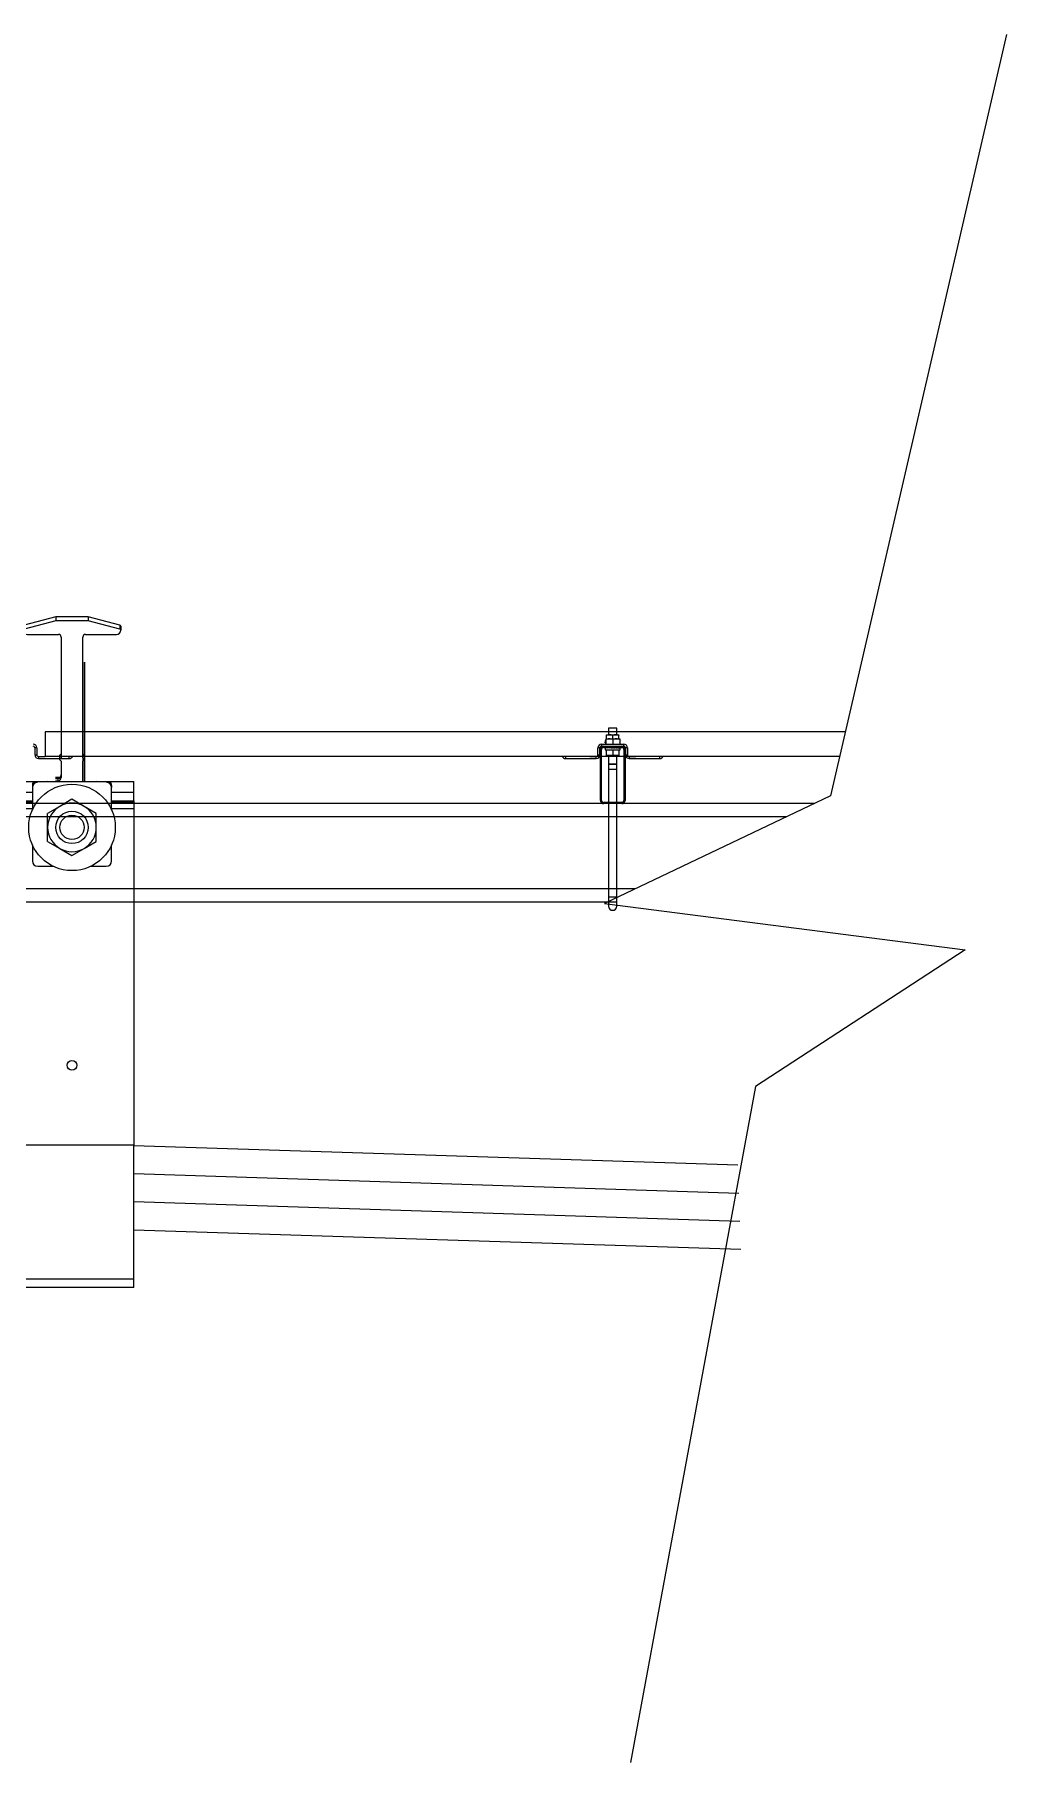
# Model space of a CAD drawing. Header units: feet. Extents: x 0.3 to 98.5, y -18.6 to 31.5.
# Drawn here: x 85.999 to 86.956, y -5.745 to -4.041 of the extents above; entities that cross this region are included whole.
import ezdxf

# ---------------------------------------------------------------- set-up
doc = ezdxf.new("R2010")
doc.units = ezdxf.units.FT
doc.header["$MEASUREMENT"] = 0
doc.layers.add('ATI CENTER SUPPORT', color=7, linetype='Continuous')
doc.layers.add('DC STRING CABLES', color=30, linetype='Continuous')

# ---------------------------------------------------------------- blocks, each defined once
blk = doc.blocks.new('CLAMP')
at = {"color": 3, "linetype": 'Continuous', "lineweight": 15}
for p, q in [((-0.01439587906901707, 0.1298962130334331), (-0.01439587906901707, 0.1287449907478617)), ((-0.004798626367520598, 0.1326443036068738), (-0.01417172662998567, 0.1301865137858691)), ((-0.004798626367520598, 0.1314930813212918), (-0.01417172662998567, 0.1290352915338548)), ((-0.01417172662998567, 0.1301865137858691), (-0.01417172662998567, 0.1290352915338548)), ((-0.004798626367520598, 0.1326443036068738), (-0.004798626367520598, 0.1314930813212918)), ((0.004798626333975875, 0.1326443036068738), (-0.004798626367520598, 0.1326443036068738)), ((0.004798626333975875, 0.1314930813212918), (-0.004798626367520598, 0.1314930813212918)), ((0.004798626333975875, 0.1326443036068738), (0.004798626333975875, 0.1314930813212918)), ((0.01417172659643384, 0.1301865137858691), (0.004798626333975875, 0.1326443036068738)), ((0.01417172659643384, 0.1290352915338548), (0.004798626333975875, 0.1314930813212918)), ((0.01417172659643384, 0.1301865137858691), (0.01417172659643384, 0.1290352915338548)), ((0.01439587903547235, 0.1298962130334331), (0.01439587903547235, 0.1287449907478617)), ((-0.01311624537995115, 0.127466574984636), (-0.003998855286706515, 0.127466574984636)), ((-0.003199084239422945, 0.1266675651116387), (-0.003199084239422945, 0.09098773627755463)), ((0.003199084239422945, 0.1242129183640124), (0.003199084239422945, 0.1266675651116387)), ((0.003199084239422944, 0.09098773624404183), (0.003199084239422945, 0.1242129183640124)), ((0.00399885528669941, 0.127466574984636), (0.01311624534640643, 0.127466574984636)), ((-0.003199084239422945, 0.09213895856312782), (-0.003698954095273876, 0.09163956448314892)), ((0.003199084205878222, 0.09213895856312782), (0.003698954061729154, 0.09163956448314892)), ((-0.003710937708337525, 0.09162684573262325), (-0.003698954095273876, 0.09163956448314892)), ((-0.003710937708337525, 0.09162684573262325), (-0.003710937708337525, 0.0904763699588429)), ((-0.003199084239422945, 0.09098773627755463), (-0.003710937708337525, 0.0904763699588429)), ((-0.003710937708337525, 0.0904763699588429), (-0.003199084239422945, 0.08996500367367943)), ((-0.003199084239422945, 0.08996500367367943), (-0.003199084239422945, 0.08509190809895273)), ((0.003199084205878222, 0.09098773627755463), (0.003710937674792802, 0.0904763699588429)), ((0.003710937674792802, 0.0904763699588429), (0.003199084205878222, 0.08996500367367943)), ((0.003199084239422945, 0.0839094949473349), (0.003199084239422944, 0.08996500370719224)), ((0.003710937674792802, 0.09162684573262325), (0.003698954061729154, 0.09163956448314892)), ((0.003710937674792802, 0.09162684573262325), (0.003710937674792802, 0.0904763699588429)), ((-0.01823478013619351, 0.08077331040825442), (-0.01823478013619351, 0.0839094949473349)), ((-0.0117214446394307, 0.082809807811282), (-0.0117214446394307, 0.08213670027835107)), ((-0.0117214446394307, 0.08213670027835107), (-0.0117214446394307, 0.07551346538764392)), ((-0.007181590635912727, 0.0839094949473349), (-0.01021542018382959, 0.08373198649400848)), ((-0.01021542018382959, 0.0839094949473349), (-0.01021542018382959, 0.08373198649400848)), ((-0.003548296680495611, 0.08509710985918062), (-0.004861600470757566, 0.08509710985918062)), ((-0.003549628450290498, 0.08509589193335643), (-0.004861600470757566, 0.08509589193335643)), ((-0.004861600470757566, 0.08479470389906574), (-0.00414776108799586, 0.08483907472967012)), ((-0.00414776108799586, 0.08408700340066133), (-0.004861600470757566, 0.08404523685576137)), ((-0.00414776108799586, 0.08483907472967012), (-0.00414776108799586, 0.08408700340066133)), ((0.01021542015028487, 0.08373198649400848), (0.007181590602368004, 0.0839094949473349)), ((0.01021542015028487, 0.0839094949473349), (0.01021542015028487, 0.08373198649400848)), ((0.01172144463941649, 0.082809807811282), (0.01172144463941649, 0.08213670027835107)), ((0.01172144463941649, 0.07551346538764392), (0.01172144463941649, 0.08213670027835107)), ((0.01823478013619351, 0.08077331040825442), (0.01823478013619351, 0.0839094949473349)), ((-0.01823478013619351, 0.0782353062522283), (-0.01823478013619351, 0.08077331040825442)), ((-0.01823478013619351, 0.08077331040825442), (-0.0117214446394307, 0.08077331040825442)), ((-0.01823478013619351, 0.0782353062522283), (-0.01823478013619351, 0.07778579264175)), ((-0.01823478013619351, 0.0782353062522283), (-0.0117214446394307, 0.0782353062522283)), ((-0.01823478013619351, 0.07778579264175), (-0.01823478013619351, 0.07583831357466764)), ((-0.0117214446394307, 0.07778579264175), (-0.01823478013619351, 0.07778579264175)), ((-1.677236127761716e-11, 0.0786839298128843), (-0.003595770690420608, 0.07660791066810546)), ((0.003595770656861674, 0.07660791066810546), (-1.677236127761716e-11, 0.0786839298128843)), ((0.01172144463941649, 0.08077331040825442), (0.01823478013619351, 0.08077331040825442)), ((0.01172144463941649, 0.0782353062522283), (0.01823478013619351, 0.0782353062522283)), ((0.01823478013619351, 0.07778579264175), (0.01172144463941649, 0.07778579264175)), ((0.01823478013619351, 0.0782353062522283), (0.01823478013619351, 0.08077331040825442)), ((0.01823478013619351, 0.0782353062522283), (0.01823478013619351, 0.07778579264175)), ((0.01823478013619351, 0.07778579264175), (0.01823478013619351, 0.07583831357466764)), ((-0.01823478013619351, 0.07583831357466764), (-0.01823478013619351, -0.02358258059671314)), ((-0.0117214446394307, 0.07583831357466764), (-0.01823478013619351, 0.07583831357466764)), ((-0.003595770690420608, 0.07660791066810546), (-0.007191541364054643, 0.07453189148976946)), ((-0.007191541364054643, 0.07037985313309925), (-0.007191541364054643, 0.07453189148976946)), ((0.007191541364047538, 0.07453189148976946), (0.003595770656861674, 0.07660791066810546)), ((0.007191541364047538, 0.07037985313309925), (0.007191541364047538, 0.07453189148976946)), ((0.01823478013619351, 0.07583831357466764), (0.01172144463941649, 0.07583831357466764)), ((0.01823478013619351, 0.07583831357466764), (0.01823478013619351, -0.02358258059671314)), ((-0.007191541364054643, 0.06622781480998441), (-0.007191541364054643, 0.07037985313309925)), ((0.007191541364047538, 0.06622781480998441), (0.007191541364047538, 0.07037985313309925)), ((-0.0117214446394307, 0.0652462409121135), (-0.0117214446394307, 0.06046379805403035)), ((-0.007191541364054643, 0.06622781480998441), (-0.003595770690420608, 0.06415179563165019)), ((-0.003595770690420608, 0.06415179563165019), (-1.677236127761716e-11, 0.06207577645331419)), ((-1.677236127761716e-11, 0.06207577645331419), (0.003595770656861674, 0.06415179563165019)), ((0.003595770656861674, 0.06415179563165019), (0.007191541364047538, 0.06622781480998441)), ((0.01172144463941649, 0.06046379805403035), (0.01172144463941649, 0.0652462409121135)), ((-0.01012190251133305, 0.05886577834159468), (-0.005583217748810654, 0.05886577834159468)), ((0.005583217748817759, 0.05886577834159468), (0.01012190251132594, 0.05886577834159468)), ((0.01823478013619351, -0.02358258059671314), (-0.01823478013619351, -0.02358258059671314)), ((-0.01823478013619351, -0.06326747562251), (-0.01823478013619351, -0.02358258059671314)), ((0.01823478013619351, -0.06326747562251), (0.01823478013619351, -0.02358258059671314)), ((0.01823478013619351, -0.06326747562251), (-0.01823478013619351, -0.06326747562251)), ((-0.01823478013619351, -0.06573478283980094), (-0.01823478013619351, -0.06326747562251)), ((0.01823478013619351, -0.06573478283980094), (-0.01823478013619351, -0.06573478283980094)), ((0.01823478013619351, -0.06573478283980094), (0.01823478013619351, -0.06326747562251))]:
    blk.add_line(p, q, dxfattribs=at)
at = {"color": 3}
for p, q in [((-0.01823478013619351, 0.0839094949473349), (0.01823478013619351, 0.0839094949473349)), ((-0.01823478013619351, 0.06120492388741638), (-0.01823478013619351, -0.06120492388741638))]:
    blk.add_line(p, q, dxfattribs=at)
at = {"color": 3, "linetype": 'Continuous', "lineweight": 15}
for radius in [0.01279633693693193, 0.004798626351348265, 0.003598969763508833]:
    blk.add_circle((-1.677236127761716e-11, 0.07037985313309925), radius, dxfattribs=at)
at = {"color": 3}
blk.add_circle((0, 0), 0.001468251009832691, dxfattribs=at)
at = {"color": 3, "linetype": 'Continuous', "lineweight": 15}
for centre, radius, start, end in [((-0.01409569419036316, 0.1298961174420832), 0.0003001849005565807, 104.6720091426993, 179.9817583273999), ((-0.01409569419036316, 0.1287448951565118), 0.0003001849005798663, 104.6720091452997, 179.9817583237994), ((-0.01311685405767449, 0.128745599995975), 0.001279025164742439, 180.0272924107003, 270.0272664350998), ((0.01311685402411555, 0.128745599995975), 0.001279025164714322, 269.9727335644997, 359.9727075900991), ((0.01409569415680423, 0.1298961174420832), 0.0003001849005603722, 0.01824167080079556, 75.32799085330021), ((0.01409569415680423, 0.1287448951565118), 0.0003001849005614123, 0.01824167260012449, 75.32799085369959), ((-0.003998474867319857, 0.1266671843231819), 0.0007993907279524112, 0.02729241099994475, 90.02726643579999), ((0.003998474867312751, 0.1266671843231819), 0.0007993907279628461, 89.97273356550035, 179.972707589), ((-0.01033500993772307, 0.08289541565966196), 0.001389075205851073, 133.1103241237991, 183.5333432729001), ((-0.01012276951050595, 0.0821359982573), 0.001598675271910271, 93.32241776470013, 179.9748391512997), ((-0.004206123688323515, 0.08509235032221696), 0.001007039541364204, 273.3224177638996, 359.9748391507998), ((0.01012276951051305, 0.0821359982573), 0.001598675271928054, 0.02516084899986749, 86.6775822356), ((0.0101859501635424, 0.08283448584924358), 0.001535692774013485, 359.0792370251004, 44.42826549430035), ((-1.677236127761716e-11, 0.07037985313309925), 0.007191541358559756, 60.00000000000048, 119.9999999999995), ((-1.677236127761716e-11, 0.07037985313309925), 0.007191541358559756, 119.9999999999995, 180), ((-1.677236127761716e-11, 0.07037985313309925), 0.007191541358563615, 0, 60.00000000000048), ((-1.677236127761716e-11, 0.07037985313309925), 0.007191541358554086, 180, 239.9999999999004), ((-1.677236127761716e-11, 0.07037985313309925), 0.007191541358563615, 299.9999999999994, 0), ((-1.677236127761716e-11, 0.07037985313309925), 0.007191541358554992, 239.9999999999004, 299.9999999999994), ((-0.01012266338362977, 0.06046455963093678), 0.001598781455914351, 180.0272924109999, 270.0272664354999), ((0.01012266335008505, 0.06046455963093678), 0.001598781455935221, 269.9727335655003, 359.9727075887004)]:
    blk.add_arc(centre, radius, start, end, dxfattribs=at)
blk.add_ellipse((-0.004206669824004194, 0.08590663954596067), major_axis=(0, 0.001069394072090679), ratio=0.9422023292000001, start_param=3.200091272179716, end_param=4.712388980384703, dxfattribs=at)

msp = doc.modelspace()

# ---------------------------------------------------------------- linework, layer by layer
at = {"color": 7, "linetype": 'Continuous', "lineweight": 25}
for p, q in [((86.56146453114624, -4.735493203460223), (86.5614645311462, -4.740672625055353)), ((86.56146453114624, -4.735493203460223), (86.57522236975831, -4.735493203460251)), ((86.56227381577041, -4.731907969780409), (86.56227381577048, -4.731365851876632)), ((86.56227381577048, -4.731365851876632), (86.57441308513407, -4.731365851876641)), ((86.56227381577048, -4.735493203460251), (86.56227381577041, -4.731907969780409)), ((86.56429702733078, -4.724891574882696), (86.56429702733078, -4.731365851876632)), ((86.57238987357327, -4.724891574882705), (86.56429702733082, -4.724891574882705)), ((86.56834345045222, -4.735493203460257), (86.56834345045226, -4.731907969780414)), ((86.56834345045226, -4.736107603751185), (86.56834345045226, -4.740672625055363)), ((86.57238987357316, -4.731365851876632), (86.57238987357316, -4.724891574882696)), ((86.57441308513407, -4.731365851876641), (86.5744130851341, -4.731907969780409)), ((86.57441308513398, -4.735493203460251), (86.5744130851341, -4.731907969780409)), ((86.57522236975831, -4.735493203460251), (86.57522236975831, -4.740672625055382)), ((86.00091058882742, -4.744314405860578), (85.99888737726683, -4.744314405860578)), ((85.99888737726683, -4.744314405860578), (85.99888737726675, -4.751193325166611)), ((85.99888737726675, -4.751193325166611), (86.00091058882735, -4.751193325166611)), ((86.00091058882742, -4.744314405860578), (86.00091058882735, -4.751193325166611)), ((86.00252915807593, -4.752811894415085), (86.00252915807584, -4.754835105975682)), ((86.00252915807593, -4.752811894415085), (86.00900343498726, -4.752811894415089)), ((86.03287733148481, -4.754835105975692), (86.03287733148493, -4.752811894415099)), ((86.52180958464143, -4.75281189441508), (86.52180958464132, -4.754835105975673)), ((86.54568348097368, -4.75281189441508), (86.55215775805038, -4.752811894415085)), ((86.55215775805031, -4.754835105975682), (86.55215775805038, -4.752811894415085)), ((86.55579953885942, -4.744314405860578), (86.55377632729885, -4.744314405860574)), ((86.55377632729873, -4.751193325166602), (86.55377632729885, -4.744314405860574)), ((86.55377632729873, -4.751193325166602), (86.55579953885938, -4.751193325166606)), ((86.55579953885938, -4.751193325166606), (86.55579953885942, -4.744314405860578)), ((86.55620418108865, -4.796108621815767), (86.55620418108865, -4.745932975112936)), ((86.55741810810784, -4.740672625051502), (86.55741810810791, -4.7426958366121)), ((86.55741810810784, -4.740672625051502), (86.57926879296232, -4.740672625051502)), ((86.55741810810791, -4.7426958366121), (86.57926879296235, -4.7426958366121)), ((86.55741810802503, -4.796108621815767), (86.55741810802503, -4.745932975112936)), ((86.5594413195856, -4.743909763552338), (86.57724558131888, -4.743909763552344)), ((86.56105987871801, -4.743909763552338), (86.56105987871808, -4.744719048176577)), ((86.56105987871801, -4.743909763552338), (86.5614744931842, -4.743932797689335)), ((86.56105987871805, -4.744719048176592), (86.56105987871805, -4.746175760500208)), ((86.56105987871805, -4.746175760500208), (86.57562700195433, -4.746175760500208)), ((86.5610598888341, -4.737192701171159), (86.5610598888341, -4.738649413494779)), ((86.5614645311462, -4.737192701171159), (86.5610598888341, -4.737192701171159)), ((86.56105988883414, -4.739458698119019), (86.56105988883405, -4.738649413494779)), ((86.56105988883414, -4.739458698119019), (86.56146453114624, -4.739436217990568)), ((86.5614991312306, -4.743909763552324), (86.56149913123056, -4.744719048176573)), ((86.5614991312306, -4.743909763552324), (86.56263019174023, -4.743976632966422)), ((86.56227380565437, -4.752002609794715), (86.56227380565444, -4.746175760500194)), ((86.57441307501801, -4.752002609794735), (86.56227380565437, -4.752002609794715)), ((86.56244699256396, -4.743909763552344), (86.56244699256396, -4.743965801452177)), ((86.56276390843254, -4.743909763552338), (86.56276390843252, -4.744719048176573)), ((86.56276390843254, -4.743909763552338), (86.56382649928614, -4.743986825432657)), ((86.56382649928614, -4.743986825432657), (86.56382649928614, -4.744246394011081)), ((86.56429702733105, -4.752002609794729), (86.56429702733078, -4.79813183337636)), ((86.56470165952715, -4.743909763552344), (86.56470165952715, -4.744719048176587)), ((86.56470165952715, -4.743909763552344), (86.56539521645013, -4.743986825432671)), ((86.56539521645013, -4.743986825432671), (86.56539521645004, -4.744471972908481)), ((86.56707866313427, -4.743909763552344), (86.56707866313431, -4.744719048176583)), ((86.56707866313431, -4.744719048176577), (86.56960821753812, -4.743909763552338)), ((86.56707866313427, -4.743909763552344), (86.5673195329259, -4.743986825432671)), ((86.5673195329259, -4.743986825432671), (86.5673195329259, -4.74464198629625)), ((86.56834344033618, -4.746175760500208), (86.56834344033618, -4.751460491890953)), ((86.56960821753812, -4.743909763552344), (86.56960821753823, -4.744719048176583)), ((86.57198522114524, -4.743909763552348), (86.5712916642223, -4.743986825432667)), ((86.57198522114524, -4.743909763552348), (86.57198522114531, -4.744719048176583)), ((86.57238987357316, -4.79813183337636), (86.57238987357346, -4.752002609794729)), ((86.57392297223991, -4.743909763552344), (86.57286038138629, -4.743986825432667)), ((86.57392297223991, -4.743909763552344), (86.57392297223987, -4.744719048176577)), ((86.5751877494419, -4.743909763552338), (86.57392297223987, -4.743984538429302)), ((86.57423988810835, -4.743965802648324), (86.57423988810835, -4.743909763552344)), ((86.57441307501794, -4.746175760500217), (86.57441307501801, -4.752002609794735)), ((86.5751877494419, -4.743909763552338), (86.57518774944185, -4.744719048176577)), ((86.57562700195433, -4.743909763552344), (86.5751877494419, -4.7439341664697)), ((86.57562701207038, -4.737192701171159), (86.57522236975831, -4.737192701171159)), ((86.57562701207038, -4.739458698119019), (86.57522236975831, -4.739436217990568)), ((86.57562700195433, -4.746175760500208), (86.57562700195433, -4.743909763552344)), ((86.57562701207038, -4.739458698119019), (86.57562701207038, -4.737192701171159)), ((86.57926879296235, -4.7426958366121), (86.57926879296232, -4.740672625051502)), ((86.57926879287945, -4.745932975112936), (86.57926879287945, -4.796108621815767)), ((86.58048271981583, -4.745932975112936), (86.58048271981583, -4.796108621815767)), ((86.58291057377141, -4.744314405860578), (86.58088736221086, -4.744314405860578)), ((86.58088736221086, -4.744314405860578), (86.58088736221075, -4.751193325166611)), ((86.58088736221075, -4.751193325166611), (86.58291057377139, -4.751193325166606)), ((86.58291057377141, -4.744314405860578), (86.58291057377139, -4.751193325166606)), ((86.58452914301992, -4.752811894415085), (86.58452914301984, -4.754835105975682)), ((86.58452914301992, -4.752811894415085), (86.59100341993125, -4.752811894415085)), ((86.6148773164288, -4.754835105975692), (86.61487731642892, -4.752811894415099)), ((86.00252915807584, -4.754835105975682), (86.03287733148481, -4.754835105975692)), ((86.52180958464132, -4.754835105975673), (86.55215775805031, -4.754835105975682)), ((86.56429702733105, -4.759994295459094), (86.5652074725333, -4.760904740661365)), ((86.56429702733105, -4.759994295459094), (86.57238987357346, -4.759994295459094)), ((86.57147942837116, -4.760904740661365), (86.5652074725333, -4.760904740661365)), ((86.57147942837116, -4.760904740661365), (86.57238987357346, -4.759994295459094)), ((86.58452914301984, -4.754835105975682), (86.6148773164288, -4.754835105975692)), ((86.76670707877474, -4.799345760312714), (85.10179537121837, -4.799345760312718)), ((86.57724558131888, -4.79813183337636), (86.5594413195856, -4.79813183337636)), ((86.56429702733078, -4.799345760312714), (86.5642970273309, -4.900506338342586)), ((86.57238987357327, -4.900506338342586), (86.57238987357316, -4.799345760312714)), ((86.57238987357327, -4.896459915221395), (85.99038988862962, -4.896459915221395))]:
    msp.add_line(p, q, dxfattribs=at)
at = {"color": 8, "linetype": 'Continuous', "lineweight": 25}
for p, q in [((86.56429702733082, -4.76535580609468), (86.57238987357323, -4.76535580609468)), ((86.73961900534074, -4.812294314300535), (85.99038988862917, -4.812294314300535)), ((86.59063460145364, -4.883511361233573), (85.99038988862917, -4.883511361233573)), ((86.57238987357316, -4.891604207475941), (86.56429702733078, -4.891604207475941))]:
    msp.add_line(p, q, dxfattribs=at)
at = {"color": 7}
msp.add_lwpolyline([(86.95628170103095, -4.041068529710897), (86.78291678414851, -4.791597248936659), (86.56039520252479, -4.897966301727713), (86.91568003557784, -4.943601881665565), (86.70901571949156, -5.078195478863936), (86.58577732144461, -5.744719133166566)], dxfattribs=at)
at = {"color": 7, "linetype": 'Continuous', "lineweight": 25}
for centre, radius, start, end in [((86.56506152072527, -4.746309446768711), 0.01081739039630956, 90.83440817290327, 109.4217498276048), ((86.56543825715252, -4.740857125470764), 0.009492158702365111, 90.78245018545148, 109.4737078152164), ((86.56475708265798, -4.746249985208233), 0.01075778488242109, 70.52629658448961, 89.21754541452549), ((86.56521320883326, -4.740665672590562), 0.009300310269244924, 70.33172607783058, 89.41211592172588), ((86.57152332932853, -4.740943545739475), 0.009578792334089568, 90.86772227458395, 109.3884357264984), ((86.57193574112532, -4.7462831419351), 0.01079102078637522, 90.81149553537918, 109.4446624647161), ((86.57124911023043, -4.740854514088947), 0.009489541203642125, 70.52369126436079, 89.2201507352209), ((86.57161099486234, -4.746389976869017), 0.0108981294529394, 70.64770595667389, 89.09613604226226), ((85.99726880801836, -4.744314405860584), 0.003641780809078696, 3.763476565707169e-08, 90.00000000090867), ((85.99726880801836, -4.744314405860584), 0.001618569248482934, 1.709866196754787e-08, 90.00000000020516), ((86.00252915807584, -4.751193325166611), 0.003641780809075821, 179.999999994209, 270.0000000000782), ((86.00252915807584, -4.751193325166611), 0.001618569248477184, 179.999999978016, 270.0000000035663), ((86.03287733148481, -4.751193325166616), 0.003641780809075821, 270.0000000000782, 333.6121999705944), ((86.52180958464132, -4.751193325166592), 0.003641780809081571, 206.3878000298158, 270.0000000000782), ((86.55215775805031, -4.751193325166602), 0.001618569248480059, 270.0000000034686, 4.885331990727962e-09), ((86.55215775805031, -4.751193325166602), 0.003641780809078696, 270.0000000000782, 359.9999999848017), ((86.55741810810791, -4.744314405860574), 0.003641780809078696, 90.00000000093799, 179.9999999735832), ((86.55741810810791, -4.744314405860574), 0.001618569248480059, 90.00000000042014, 180.0000000008402), ((86.5594413195856, -4.745932975112936), 0.003237138496962994, 90, 179.9999999983714), ((86.5594413195856, -4.745932975112936), 0.002023211560601512, 90, 179.9999999973943), ((86.56546149552898, -4.742381189367829), 0.009622634828498905, 250.6541248508, 269.0897171484734), ((86.56517899895395, -4.742511336199561), 0.009492158703392681, 270.782450186155, 289.4737078139727), ((86.57150741523985, -4.742513947582107), 0.009489541203948251, 250.5236912646708, 269.2201507349278), ((86.57123319614172, -4.742424915931774), 0.009578792334201065, 270.8677222746133, 289.3884357263542), ((86.57724558131888, -4.745932975112936), 0.003237138496954368, 0, 90), ((86.57724558131888, -4.745932975112936), 0.002023211560595761, 0, 90), ((86.57926879296235, -4.744314405860584), 0.003641780809078696, 3.763476565707169e-08, 90.00000000085983), ((86.57926879296235, -4.744314405860584), 0.001618569248482934, 1.791268041050291e-08, 90.00000000020516), ((86.58452914301984, -4.751193325166611), 0.003641780809075821, 179.9999999938475, 270.0000000000782), ((86.58452914301984, -4.751193325166611), 0.001618569248480059, 179.99999997883, 270.0000000033611), ((86.6148773164288, -4.751193325166616), 0.003641780809075821, 270.0000000000782, 333.6121999705944), ((86.5594413195856, -4.796108621815767), 0.003237138496962994, 179.9999999983714, 270), ((86.5594413195856, -4.796108621815767), 0.002023211560595761, 179.9999999973943, 270), ((86.57724558131888, -4.796108621815767), 0.002023211560595761, 270, 1.563306237032948e-08), ((86.57724558131888, -4.796108621815767), 0.003237138496960119, 270, 9.770663981455923e-09), ((86.56834345045206, -4.900506338342586), 0.004046423121197273, 180, 0)]:
    msp.add_arc(centre, radius, start, end, dxfattribs=at)
for centre, major_axis, ratio, start_param, end_param in [((86.56834344033618, -4.744314405864468), (0.00728219710411751, 0.0004489850461559575), 0.3139956869168711, 2.773169766086186, 3.12223561649331), ((86.56834345045226, -4.739054055806899), (0.00728219710411751, 0.0004489850461502071), 0.3139956869168135, 2.773169766098592, 3.12223561649957), ((86.56834344033618, -4.744314405864468), (0.007275662498080727, 0.001257818239540966), 0.2696128487540361, 2.396883931185554, 2.745949781582106), ((86.56834344033618, -4.744314405864468), (0.007274690734232907, 0.001856798127720319), 0.1935411780517605, 2.045035615666434, 2.394101466061234), ((86.56834344033618, -4.744314405864468), (0.007280181429477286, 0.002212973360427607), 0.1002607130737295, 1.714862204694218, 2.063928055095557), ((86.56834344033618, -4.744314405864468), (0.007280181429477286, 0.002212973360427607), 0.1002607130747041, 4.856454858294692, 5.205520708685627), ((86.56834344033618, -4.744314405864468), (0.005893711321688312, 0.001791524878231112), 0.1002607130745721, 4.898099935675378, 5.205520708685103), ((86.56834344033618, -4.744314405864468), (0.007274690734232907, 0.001856798127717445), 0.1935411780520551, 5.186628269261479, 5.535694119659579), ((86.56834344033618, -4.744314405864468), (0.005889266298847636, 0.001503181239837955), 0.1935411780520805, 5.328746042188156, 5.535694119664789), ((86.56834344033618, -4.744314405864468), (0.007275662498080729, 0.001257818239535215), 0.2696128487548393, 5.538476584786151, 5.887542435185923), ((86.56834344033618, -4.744314405864468), (0.007282197104117516, 0.0004489850461473322), 0.3139956869168454, 5.914762419692545, 6.263828270089966), ((86.56834345045226, -4.739054055806899), (0.00728219710411751, 0.0004489850461502071), 0.313995686916862, 5.914762419687305, 6.26382827008628)]:
    msp.add_ellipse(centre, major_axis=major_axis, ratio=ratio, start_param=start_param, end_param=end_param, dxfattribs=at)
at = {"layer": 'ATI CENTER SUPPORT', "color": 1}
for p, q in [((86.04625122638895, -4.659836264334544), (86.04625122638895, -4.7776873945323)), ((86.79748393705101, -4.728533355691805), (86.00900343498715, -4.728533355691757)), ((86.00900343498715, -4.728533355691757), (86.00900343498726, -4.752811894418936)), ((86.7918758280731, -4.752811894418979), (86.00900343498726, -4.752811894418936))]:
    msp.add_line(p, q, dxfattribs=at)
at = {"layer": 'ATI CENTER SUPPORT', "color": 2}
msp.add_line((86.04791789305561, -4.659836264334544), (86.04791789305561, -4.7776873945323), dxfattribs=at)
at = {"layer": 'ATI CENTER SUPPORT', "color": 1, "extrusion": (1, 0, 1.224646799147353e-16), "const_width": 6.519333333333333, "elevation": 86.04625122638895}
msp.add_lwpolyline([(-4.7776873945323, -2.780657072205529e-15), (-4.659836264334544, -2.780657072205529e-15)], dxfattribs=at)
at = {"layer": 'ATI CENTER SUPPORT', "color": 2, "extrusion": (1, 0, 1.224646799147353e-16), "const_width": 6.519333333333333, "elevation": 86.04625122638895}
msp.add_lwpolyline([(-4.7776873945323, -2.780657072205529e-15), (-4.659836264334544, -2.780657072205529e-15)], dxfattribs=at)
at = {"layer": 'DC STRING CABLES', "flags": 128}
for points in [[(86.09633070126026, -5.136301589222191), (86.69163213234276, -5.155649751816283)], [(86.09633070126026, -5.164006793308697), (86.69259945295794, -5.183354955902789)], [(86.09633070126026, -5.191711997395203), (86.69356677357311, -5.211060159989295)], [(86.09633070126026, -5.219417201481711), (86.69453409418824, -5.238765364075804)]]:
    msp.add_lwpolyline(points, dxfattribs=at)

# ---------------------------------------------------------------- block references
at = {"layer": 'ATI CENTER SUPPORT', "xscale": 3.333333333333333, "yscale": 3.333333333333333, "zscale": 3.333333333333333}
msp.add_blockref('CLAMP', (86.0355481008063, -5.057385711023417), dxfattribs=at)

doc.saveas('drawing.dxf')
